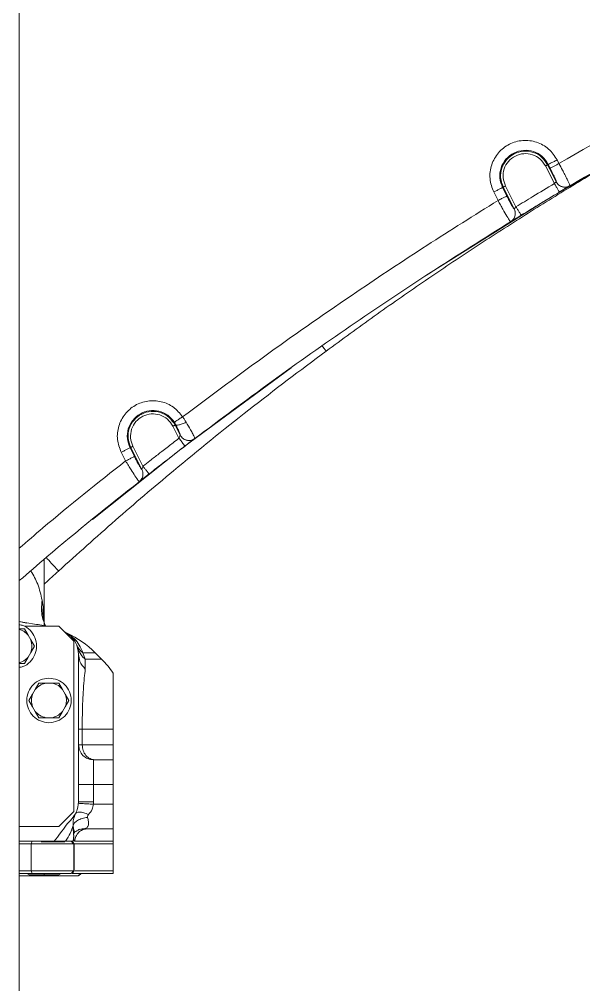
# Model space of a CAD drawing. Header units: millimetres. Extents: x 169 to 14583, y -399 to 10804.
# Drawn here: x 11912.7 to 12026.9, y 2570 to 2765.2 of the extents above; entities that cross this region are included whole.
import ezdxf

# ---------------------------------------------------------------- set-up
doc = ezdxf.new("R2010")
doc.units = ezdxf.units.MM
doc.header["$LTSCALE"] = 35

msp = doc.modelspace()

# ---------------------------------------------------------------- linework, layer by layer
at = {"color": 7, "linetype": 'Continuous', "lineweight": 18}
for p, q in [((11912.702, 2838.564), (11912.702, 2540.963)), ((12019.869, 2729.038), (12038.014, 2739.517)), ((12021.493, 2736.797), (12021.865, 2736.06)), ((12019.118, 2735.596), (12020.93, 2732.012)), ((12019.71, 2735.896), (12019.564, 2735.822)), ((12019.71, 2735.896), (12020.082, 2735.159)), ((12009.533, 2728.597), (12008.666, 2730.314)), ((12010.448, 2731.215), (12010.594, 2731.289)), ((12011.316, 2729.498), (12010.448, 2731.215)), ((12012.814, 2726.897), (12010.594, 2731.289)), ((12013.165, 2727.309), (12011.04, 2731.514)), ((12021.956, 2730.295), (12021.924, 2730.348)), ((12023.773, 2731.418), (12024.122, 2731.698)), ((12024.107, 2731.576), (12024.101, 2731.573)), ((11994.943, 2713.392), (12019.344, 2728.722)), ((12012.077, 2724.291), (12011.997, 2724.394)), ((12012.036, 2724.356), (12012.325, 2724.472)), ((12012.083, 2724.294), (12012.077, 2724.291)), ((11945.99, 2678.736), (11967.715, 2694.751)), ((11943.765, 2682.948), (11945.002, 2680.499)), ((11944.21, 2683.173), (11944.352, 2683.245)), ((11944.21, 2683.173), (11945.239, 2681.139)), ((11947.905, 2680.247), (11948.256, 2680.55)), ((11948.237, 2680.452), (11948.232, 2680.448)), ((11927.529, 2664.041), (11945.73, 2678.535)), ((11934.2, 2675.908), (11933.312, 2677.665)), ((11935.095, 2678.566), (11935.241, 2678.64)), ((11935.983, 2676.808), (11935.095, 2678.566)), ((11937.495, 2674.18), (11935.241, 2678.64)), ((11937.714, 2674.854), (11935.687, 2678.865)), ((11936.916, 2671.743), (11937.083, 2671.824)), ((11936.951, 2671.709), (11936.946, 2671.705)), ((11917.702, 2643.59), (11917.702, 2655.908)), ((11917.516, 2646.428), (11917.311, 2647.712)), ((11917.702, 2643.59), (11917.516, 2646.428)), ((11914.129, 2643.101), (11912.702, 2643.456)), ((11912.702, 2643.417), (11915.799, 2642.875)), ((11913.974, 2643.176), (11913.272, 2643.314)), ((11920.702, 2642.464), (11913.763, 2642.464)), ((11917.702, 2642.639), (11917.702, 2643.59)), ((11917.812, 2642.665), (11917.702, 2643.59)), ((11917.824, 2642.601), (11917.802, 2642.701)), ((11923.702, 2639.464), (11920.702, 2642.464)), ((11913.723, 2641.964), (11912.702, 2641.964)), ((11914.463, 2640.681), (11913.723, 2641.964)), ((11915.003, 2639.746), (11914.463, 2640.681)), ((11915.743, 2638.464), (11915.003, 2639.746)), ((11915.003, 2637.181), (11915.743, 2638.464)), ((11923.702, 2604.964), (11923.702, 2639.464)), ((11914.463, 2636.246), (11915.003, 2637.181)), ((11924.702, 2636.803), (11924.702, 2606.964)), ((11926.025, 2635.821), (11925.548, 2637.106)), ((11929.344, 2635.821), (11928.052, 2637.113)), ((11912.702, 2634.964), (11913.723, 2634.964)), ((11913.723, 2634.964), (11914.463, 2636.246)), ((11926.04, 2633.779), (11926.025, 2635.821)), ((11916.681, 2630.964), (11915.941, 2629.681)), ((11918.162, 2630.964), (11916.681, 2630.964)), ((11919.242, 2630.964), (11918.162, 2630.964)), ((11920.723, 2630.964), (11919.242, 2630.964)), ((11921.463, 2629.681), (11920.723, 2630.964)), ((11915.401, 2628.746), (11914.66, 2627.464)), ((11915.941, 2629.681), (11915.401, 2628.746)), ((11922.003, 2628.746), (11921.463, 2629.681)), ((11922.743, 2627.464), (11922.003, 2628.746)), ((11914.66, 2627.464), (11915.401, 2626.181)), ((11922.003, 2626.181), (11922.743, 2627.464)), ((11915.401, 2626.181), (11915.941, 2625.246)), ((11915.941, 2625.246), (11916.681, 2623.964)), ((11920.723, 2623.964), (11921.463, 2625.246)), ((11921.463, 2625.246), (11922.003, 2626.181)), ((11916.681, 2623.964), (11918.162, 2623.964)), ((11918.162, 2623.964), (11919.242, 2623.964)), ((11919.242, 2623.964), (11920.723, 2623.964)), ((11925.426, 2618.464), (11925.426, 2621.679)), ((11931.702, 2618.464), (11931.702, 2621.679)), ((11931.702, 2615.464), (11927.702, 2615.464)), ((11927.702, 2606.964), (11927.702, 2610.464)), ((11931.702, 2610.464), (11927.702, 2610.464)), ((11931.702, 2606.464), (11931.702, 2610.464)), ((11931.702, 2606.464), (11927.686, 2606.464)), ((11920.702, 2601.964), (11923.702, 2604.964)), ((11912.702, 2601.964), (11920.702, 2601.964)), ((11923.611, 2601.737), (11923.586, 2602.19)), ((11923.692, 2600.262), (11923.611, 2601.737)), ((11925.816, 2601.512), (11924.882, 2601.363)), ((11925.396, 2601.464), (11924.885, 2601.369)), ((11925.167, 2601.464), (11925.158, 2601.464)), ((11925.396, 2601.464), (11925.816, 2601.512)), ((11931.702, 2601.464), (11925.396, 2601.464)), ((11923.702, 2598.964), (11923.702, 2600.262)), ((11912.702, 2598.964), (11919.767, 2598.964)), ((11915.106, 2598.464), (11912.702, 2598.464)), ((11915.322, 2598.964), (11915.106, 2598.464)), ((11915.106, 2592.964), (11915.106, 2598.464)), ((11918.942, 2598.964), (11918.965, 2598.864)), ((11919.767, 2598.964), (11922.066, 2598.964)), ((11923.69, 2598.464), (11923.191, 2598.964)), ((11923.702, 2592.964), (11923.702, 2598.464)), ((11923.814, 2592.964), (11923.814, 2598.464)), ((11931.702, 2592.964), (11931.702, 2598.464)), ((11914.202, 2592.464), (11914.722, 2592.164)), ((11915.322, 2592.464), (11915.106, 2592.964)), ((11917.199, 2591.958), (11917.317, 2592.164)), ((11917.702, 2592.464), (11917.702, 2592.164)), ((11920.682, 2592.164), (11921.202, 2592.464)), ((11923.191, 2592.464), (11923.69, 2592.964)), ((11923.398, 2592.464), (11923.814, 2592.964)), ((11924.633, 2591.964), (11925.133, 2592.464)), ((11924.702, 2591.964), (11925.202, 2592.464))]:
    msp.add_line(p, q, dxfattribs=at)
at = {"color": 7, "linetype": 'Continuous', "lineweight": 18, "flags": 128}
for points in [[(12019.564, 2735.822), (12020.535, 2733.901), (12021.297, 2732.392)], [(12021.297, 2732.392), (12021.301, 2732.394), (12021.303, 2732.395)], [(12012.808, 2726.893), (12012.811, 2726.895), (12012.814, 2726.897)], [(11945.244, 2681.143), (11945.241, 2681.141), (11945.239, 2681.139)], [(11937.49, 2674.176), (11937.493, 2674.178), (11937.495, 2674.18)], [(11923.814, 2598.464), (11923.581, 2598.744), (11923.398, 2598.964)]]:
    msp.add_lwpolyline(points, dxfattribs=at)
at = {"color": 7, "linetype": 'Continuous', "lineweight": 18}
for centre, start, end in [((11913.918, 2622.964), 45, 64.88185), ((11915.202, 2621.679), 34.40138, 45)]:
    msp.add_arc(centre, 20, start, end, dxfattribs=at)
for points, knots in [([(12021.865, 2736.06), (12030.619, 2741.141), (12046.252, 2750.214), (12062.323, 2758.486), (12069.394, 2762.126)], [0, 0, 0, 0, 0.5599832, 1, 1, 1, 1]), ([(12008.666, 2730.314), (12008.338, 2731.202), (12007.683, 2732.978), (12008.086, 2735.863), (12009.486, 2738.36), (12011.753, 2740.136), (12014.528, 2740.908), (12017.368, 2740.554), (12019.93, 2739.169), (12020.972, 2737.588), (12021.493, 2736.797)], [0, 0, 0, 0, 0.12500731, 0.24999827, 0.37499406, 0.49999653, 0.62499794, 0.74999377, 0.87494424, 1, 1, 1, 1]), ([(12010.594, 2731.289), (12010.365, 2731.91), (12009.907, 2733.152), (12010.189, 2735.169), (12011.168, 2736.915), (12012.754, 2738.157), (12014.694, 2738.697), (12016.68, 2738.449), (12018.472, 2737.48), (12019.2, 2736.375), (12019.564, 2735.822)], [0, 0, 0, 0, 0.125, 0.25, 0.3750001, 0.5, 0.6249999, 0.75, 0.875, 1, 1, 1, 1]), ([(12032.881, 2736.538), (12029.75, 2734.676), (12023.49, 2730.954), (12013.853, 2724.948), (12004.103, 2718.652), (11994.288, 2712.059), (11984.465, 2705.224), (11977.987, 2700.494), (11974.742, 2698.124)], [0, 0, 0, 0, 0.1660237, 0.3319292, 0.4986152, 0.6657185, 0.8325503, 1, 1, 1, 1]), ([(12021.493, 2736.797), (12021.24, 2736.669), (12020.733, 2736.413), (12020.157, 2736.122), (12019.8, 2735.941), (12019.74, 2735.911), (12019.71, 2735.896)], [0, 0, 0, 0, 0.2796438, 0.5592878, 0.7796441, 1, 1, 1, 1]), ([(12020.082, 2735.159), (12020.127, 2735.182), (12020.216, 2735.227), (12020.694, 2735.468), (12021.268, 2735.758), (12021.666, 2735.96), (12021.865, 2736.06)], [0, 0, 0, 0, 0.2796438, 0.5592878, 0.7796441, 1, 1, 1, 1]), ([(12021.865, 2736.06), (12022.101, 2735.619), (12022.51, 2734.853), (12023.069, 2733.783), (12023.507, 2732.926), (12023.829, 2732.27), (12024.078, 2731.731), (12024.096, 2731.636), (12024.107, 2731.576)], [0, 0, 0, 0, 0.1908229, 0.3308003, 0.5002189, 0.647518, 0.7800614, 1, 1, 1, 1]), ([(12019.564, 2735.822), (12019.553, 2735.816), (12019.53, 2735.805), (12019.411, 2735.744), (12019.267, 2735.672), (12019.168, 2735.622), (12019.118, 2735.596)], [0, 0, 0, 0, 0.2796419, 0.5592874, 0.7796438, 1, 1, 1, 1]), ([(12020.082, 2735.159), (12020.279, 2734.764), (12020.672, 2733.973), (12021.081, 2733.07), (12021.303, 2732.517), (12021.303, 2732.436), (12021.303, 2732.395)], [0, 0, 0, 0, 0.2796158, 0.5593035, 0.7796913, 1, 1, 1, 1]), ([(12021.297, 2732.392), (12021.288, 2732.382), (12021.269, 2732.363), (12021.169, 2732.261), (12021.052, 2732.139), (12020.971, 2732.054), (12020.93, 2732.012)], [0, 0, 0, 0, 0.2726715, 0.5504831, 0.7738805, 1, 1, 1, 1]), ([(12024.101, 2731.573), (12023.928, 2731.489), (12023.567, 2731.314), (12022.941, 2731.266), (12022.283, 2731.417), (12021.678, 2731.795), (12021.42, 2732.199), (12021.297, 2732.392)], [0, 0, 0, 0, 0.1759271, 0.3665718, 0.5638802, 0.7912019, 1, 1, 1, 1]), ([(12021.303, 2732.395), (12021.404, 2732.231), (12021.614, 2731.89), (12022.117, 2731.512), (12022.753, 2731.285), (12023.466, 2731.278), (12023.899, 2731.48), (12024.107, 2731.576)], [0, 0, 0, 0, 0.1759275, 0.3665724, 0.5638807, 0.7912021, 1, 1, 1, 1]), ([(12020.93, 2732.012), (12019.477, 2731.14), (12016.882, 2729.583), (12014.301, 2728.004), (12013.165, 2727.309)], [0, 0, 0, 0, 0.5599998, 1, 1, 1, 1]), ([(12021.956, 2730.295), (12020.507, 2729.425), (12017.919, 2727.872), (12015.344, 2726.297), (12014.211, 2725.604)], [0, 0, 0, 0, 0.5599998, 1, 1, 1, 1]), ([(12021.924, 2730.348), (12021.914, 2730.366), (12021.885, 2730.414), (12021.67, 2730.773), (12021.334, 2731.336), (12021.065, 2731.786), (12020.93, 2732.012)], [0, 0, 0, 0, 0.1647242, 0.4431495, 0.7215747, 1, 1, 1, 1]), ([(12021.945, 2730.313), (12022.181, 2730.457), (12022.649, 2730.741), (12023.232, 2731.094), (12023.649, 2731.345), (12023.728, 2731.392), (12023.768, 2731.415)], [0, 0, 0, 0, 0.2541779, 0.50460681, 0.75261147, 1, 1, 1, 1]), ([(11945.743, 2684.836), (11951.53, 2689.16), (11963.103, 2697.806), (11979.63, 2709.285), (11995.099, 2719.563), (12004.721, 2725.585), (12009.533, 2728.597)], [0, 0, 0, 0, 0.280067, 0.5599744, 0.7799245, 1, 1, 1, 1]), ([(12009.533, 2728.597), (12009.786, 2728.725), (12010.293, 2728.981), (12010.869, 2729.272), (12011.227, 2729.452), (12011.286, 2729.483), (12011.316, 2729.498)], [0, 0, 0, 0, 0.27964384, 0.55928783, 0.77964414, 1, 1, 1, 1]), ([(12011.997, 2724.394), (12011.963, 2724.43), (12011.875, 2724.528), (12011.355, 2725.386), (12010.671, 2726.563), (12010.034, 2727.691), (12009.701, 2728.293), (12009.533, 2728.597)], [0, 0, 0, 0, 0.16200422, 0.43155418, 0.71033913, 0.85397834, 1, 1, 1, 1]), ([(12012.808, 2726.893), (12012.763, 2726.932), (12012.672, 2727.009), (12012.264, 2727.702), (12011.79, 2728.572), (12011.474, 2729.189), (12011.316, 2729.498)], [0, 0, 0, 0, 0.2795588, 0.5590611, 0.7794514, 1, 1, 1, 1]), ([(12012.077, 2724.291), (12012.29, 2724.46), (12012.73, 2724.81), (12013.024, 2725.565), (12013.045, 2726.296), (12012.885, 2726.699), (12012.808, 2726.893)], [0, 0, 0, 0, 0.2726157, 0.5637923, 0.7897744, 1, 1, 1, 1]), ([(12012.083, 2724.294), (12012.294, 2724.463), (12012.734, 2724.811), (12013.029, 2725.565), (12013.051, 2726.297), (12012.891, 2726.702), (12012.814, 2726.897)], [0, 0, 0, 0, 0.2713129, 0.5621582, 0.7886856, 1, 1, 1, 1]), ([(12013.165, 2727.309), (12013.115, 2727.251), (12013.017, 2727.137), (12012.903, 2727.003), (12012.832, 2726.918), (12012.82, 2726.904), (12012.814, 2726.897)], [0, 0, 0, 0, 0.2885999, 0.5712098, 0.7876552, 1, 1, 1, 1]), ([(12014.211, 2725.604), (12014.192, 2725.634), (12014.154, 2725.697), (12013.871, 2726.158), (12013.519, 2726.732), (12013.28, 2727.122), (12013.165, 2727.309)], [0, 0, 0, 0, 0.2702611, 0.5624291, 0.7897362, 1, 1, 1, 1]), ([(12014.211, 2725.604), (12013.941, 2725.439), (12013.4, 2725.107), (12012.711, 2724.682), (12012.214, 2724.376), (12012.126, 2724.322), (12012.083, 2724.294)], [0, 0, 0, 0, 0.2501633, 0.5004491, 0.7504759, 1, 1, 1, 1]), ([(11974.742, 2698.124), (11974.705, 2698.175), (11974.637, 2698.266), (11974.191, 2698.871), (11973.99, 2699.143)], [0, 0, 0, 0, 0.5503009, 1, 1, 1, 1]), ([(11974.742, 2698.124), (11969.512, 2694.196), (11959.053, 2686.339), (11944.905, 2674.853), (11932.088, 2663.962), (11924.456, 2657.078), (11920.64, 2653.636)], [0, 0, 0, 0, 0.2799983, 0.5599966, 0.7799983, 1, 1, 1, 1]), ([(11933.312, 2677.665), (11932.993, 2678.521), (11932.354, 2680.231), (11932.683, 2683.016), (11933.949, 2685.468), (11936.048, 2687.282), (11938.67, 2688.191), (11941.425, 2688.059), (11944.001, 2686.951), (11945.162, 2685.541), (11945.743, 2684.836)], [0, 0, 0, 0, 0.1250078, 0.2499983, 0.3749941, 0.4999966, 0.6249983, 0.749994, 0.8749421, 1, 1, 1, 1]), ([(11935.241, 2678.64), (11935.012, 2679.261), (11934.553, 2680.503), (11934.836, 2682.52), (11935.814, 2684.267), (11937.4, 2685.508), (11939.34, 2686.049), (11941.327, 2685.801), (11943.118, 2684.832), (11943.846, 2683.726), (11944.21, 2683.173)], [0, 0, 0, 0, 0.125, 0.25, 0.3750001, 0.5, 0.6249999, 0.75, 0.875, 1, 1, 1, 1]), ([(11944.07, 2683.744), (11944.128, 2683.652), (11944.232, 2683.485), (11944.315, 2683.319), (11944.352, 2683.245)], [0, 0, 0, 0, 0.5556287, 1, 1, 1, 1]), ([(11946.452, 2683.728), (11946.186, 2683.605), (11945.64, 2683.351), (11944.956, 2683.166), (11944.513, 2683.136), (11944.404, 2683.21), (11944.352, 2683.245)], [0, 0, 0, 0, 0.2781552, 0.5722046, 0.796134, 1, 1, 1, 1]), ([(11945.743, 2684.836), (11945.866, 2684.654), (11946.116, 2684.287), (11946.339, 2683.916), (11946.452, 2683.728)], [0, 0, 0, 0, 0.49359631, 1, 1, 1, 1]), ([(11946.452, 2683.728), (11946.758, 2683.204), (11947.278, 2682.315), (11947.846, 2681.287), (11948.203, 2680.61), (11948.226, 2680.503), (11948.237, 2680.452)], [0, 0, 0, 0, 0.2953853, 0.5019516, 0.7607924, 1, 1, 1, 1]), ([(11944.352, 2683.245), (11944.503, 2682.931), (11944.804, 2682.303), (11945.093, 2681.642), (11945.247, 2681.237), (11945.245, 2681.174), (11945.244, 2681.143)], [0, 0, 0, 0, 0.2804233, 0.5604125, 0.7803976, 1, 1, 1, 1]), ([(11945.002, 2680.499), (11944.603, 2680.194), (11943.891, 2679.648), (11943.18, 2679.1), (11942.868, 2678.86)], [0, 0, 0, 0, 0.56, 1, 1, 1, 1]), ([(11945.239, 2681.139), (11945.235, 2681.13), (11945.229, 2681.112), (11945.194, 2681.021), (11945.144, 2680.886), (11945.078, 2680.707), (11945.028, 2680.569), (11945.002, 2680.499)], [0, 0, 0, 0, 0.1603226, 0.3312606, 0.516886, 0.7527575, 1, 1, 1, 1]), ([(11945.002, 2680.499), (11945.111, 2680.357), (11945.339, 2680.06), (11945.665, 2679.634), (11945.961, 2679.247), (11946.176, 2678.966), (11946.204, 2678.929), (11946.218, 2678.911)], [0, 0, 0, 0, 0.1712641, 0.3580643, 0.5538308, 0.7837756, 1, 1, 1, 1]), ([(11948.232, 2680.448), (11948.059, 2680.339), (11947.697, 2680.112), (11947.032, 2680.003), (11946.314, 2680.122), (11945.649, 2680.505), (11945.371, 2680.934), (11945.239, 2681.139)], [0, 0, 0, 0, 0.1743403, 0.3655289, 0.5644758, 0.7928635, 1, 1, 1, 1]), ([(11945.244, 2681.143), (11945.352, 2680.97), (11945.578, 2680.606), (11946.13, 2680.217), (11946.827, 2680.009), (11947.592, 2680.062), (11948.029, 2680.326), (11948.237, 2680.452)], [0, 0, 0, 0, 0.174341, 0.3655298, 0.5644766, 0.7928639, 1, 1, 1, 1]), ([(11946.212, 2678.918), (11946.437, 2679.094), (11946.877, 2679.44), (11947.406, 2679.86), (11947.778, 2680.155), (11947.86, 2680.214), (11947.9, 2680.243)], [0, 0, 0, 0, 0.261279, 0.5129243, 0.757542, 1, 1, 1, 1]), ([(11946.218, 2678.911), (11944.857, 2677.866), (11942.426, 2675.998), (11940.011, 2674.11), (11938.948, 2673.28)], [0, 0, 0, 0, 0.5599998, 1, 1, 1, 1]), ([(11942.868, 2678.86), (11942.503, 2678.578), (11941.852, 2678.076), (11941.202, 2677.572), (11940.917, 2677.351)], [0, 0, 0, 0, 0.5600002, 1, 1, 1, 1]), ([(11912.702, 2658.246), (11914.288, 2659.622), (11921.294, 2665.701), (11928.571, 2671.456), (11934.2, 2675.908)], [0, 0, 0, 0, 0.2263559, 1, 1, 1, 1]), ([(11934.2, 2675.908), (11934.454, 2676.035), (11934.96, 2676.291), (11935.536, 2676.582), (11935.894, 2676.763), (11935.953, 2676.793), (11935.983, 2676.808)], [0, 0, 0, 0, 0.2796438, 0.5592878, 0.7796441, 1, 1, 1, 1]), ([(11936.946, 2671.705), (11936.892, 2671.755), (11936.782, 2671.858), (11936.153, 2672.786), (11935.438, 2673.91), (11934.772, 2674.974), (11934.396, 2675.588), (11934.2, 2675.908)], [0, 0, 0, 0, 0.246042, 0.4967615, 0.7251086, 0.856844, 1, 1, 1, 1]), ([(11937.49, 2674.176), (11937.445, 2674.213), (11937.355, 2674.288), (11936.94, 2674.994), (11936.461, 2675.875), (11936.142, 2676.497), (11935.983, 2676.808)], [0, 0, 0, 0, 0.2788104, 0.5579947, 0.7787076, 1, 1, 1, 1]), ([(11940.917, 2677.351), (11940.318, 2676.886), (11939.249, 2676.055), (11938.183, 2675.221), (11937.714, 2674.854)], [0, 0, 0, 0, 0.5600001, 1, 1, 1, 1]), ([(11936.946, 2671.705), (11937.128, 2671.885), (11937.5, 2672.252), (11937.72, 2672.965), (11937.71, 2673.633), (11937.561, 2673.999), (11937.49, 2674.176)], [0, 0, 0, 0, 0.2779955, 0.5684895, 0.7918251, 1, 1, 1, 1]), ([(11936.951, 2671.709), (11937.13, 2671.885), (11937.499, 2672.247), (11937.723, 2672.954), (11937.719, 2673.627), (11937.568, 2674), (11937.495, 2674.18)], [0, 0, 0, 0, 0.2726254, 0.5618228, 0.7873738, 1, 1, 1, 1]), ([(11937.714, 2674.854), (11937.684, 2674.761), (11937.625, 2674.581), (11937.554, 2674.365), (11937.507, 2674.219), (11937.499, 2674.193), (11937.495, 2674.18)], [0, 0, 0, 0, 0.31553709, 0.60831588, 0.81350996, 1, 1, 1, 1]), ([(11938.948, 2673.28), (11938.926, 2673.307), (11938.881, 2673.365), (11938.547, 2673.791), (11938.132, 2674.32), (11937.85, 2674.681), (11937.714, 2674.854)], [0, 0, 0, 0, 0.2702608, 0.5624288, 0.789736, 1, 1, 1, 1]), ([(11912.702, 2651.691), (11914.55, 2653.301), (11922.452, 2660.186), (11930.659, 2666.708), (11936.946, 2671.705)], [0, 0, 0, 0, 0.2338927, 1, 1, 1, 1]), ([(11937.057, 2671.798), (11937.066, 2671.805), (11937.085, 2671.82), (11937.215, 2671.922), (11937.408, 2672.076), (11937.661, 2672.278), (11937.954, 2672.513), (11938.374, 2672.852), (11938.708, 2673.125), (11938.929, 2673.305)], [0, 0, 0, 0, 0.12880669, 0.25768684, 0.38595228, 0.51300365, 0.63835664, 0.76164814, 1, 1, 1, 1]), ([(11920.64, 2653.636), (11920.581, 2653.7), (11920.458, 2653.835), (11919.537, 2654.842), (11918.696, 2655.762), (11918.243, 2656.259), (11918.184, 2656.322)], [0, 0, 0, 0, 0.32830131, 0.68321321, 0.95933455, 1, 1, 1, 1]), ([(11917.311, 2647.712), (11917.07, 2648.82), (11916.614, 2650.919), (11915.56, 2652.768), (11915.062, 2653.64)], [0, 0, 0, 0, 0.5279958, 1, 1, 1, 1]), ([(11920.64, 2653.636), (11919.743, 2652.816), (11918.761, 2651.918), (11917.787, 2651.013), (11917.702, 2650.933)], [0, 0, 0, 0, 0.9127107, 1, 1, 1, 1]), ([(11917.311, 2647.712), (11917.212, 2646.545), (11917.06, 2644.75), (11917.739, 2643.153), (11917.976, 2642.595)], [0, 0, 0, 0, 0.6507325, 1, 1, 1, 1]), ([(11917.908, 2642.624), (11917.787, 2643.003), (11917.396, 2644.223), (11917.467, 2645.528), (11917.516, 2646.428)], [0, 0, 0, 0, 0.3098334, 1, 1, 1, 1]), ([(11912.702, 2634.163), (11912.947, 2634.199), (11913.774, 2634.321), (11914.962, 2635.224), (11915.968, 2636.691), (11916.319, 2638.464), (11915.968, 2640.236), (11914.962, 2641.704), (11913.774, 2642.606), (11912.946, 2642.728), (11912.702, 2642.764)], [0, 0, 0, 0, 0.0614493, 0.2075534, 0.3537858, 0.5000106, 0.646243, 0.7924678, 0.9386545, 1, 1, 1, 1]), ([(11915.799, 2642.875), (11916.281, 2642.82), (11917.142, 2642.723), (11917.989, 2642.543), (11918.362, 2642.464)], [0, 0, 0, 0, 0.5599785, 1, 1, 1, 1]), ([(11912.702, 2641.79), (11913.018, 2641.7), (11913.709, 2641.501), (11914.198, 2640.97), (11914.463, 2640.681)], [0, 0, 0, 0, 0.4570375, 1, 1, 1, 1]), ([(11921.844, 2641.321), (11922.297, 2641.052), (11923.202, 2640.513), (11924.385, 2638.981), (11924.582, 2637.628), (11924.702, 2636.803)], [0, 0, 0, 0, 0.2807545, 0.56150859, 1, 1, 1, 1]), ([(11925.548, 2637.106), (11925.331, 2637.648), (11924.897, 2638.734), (11923.893, 2639.947), (11922.894, 2640.788), (11922.239, 2641.105), (11921.967, 2641.237)], [0, 0, 0, 0, 0.2674302, 0.5361914, 0.8069171, 1, 1, 1, 1]), ([(11915.003, 2639.746), (11915.132, 2639.265), (11915.363, 2638.405), (11915.113, 2637.556), (11915.003, 2637.181)], [0, 0, 0, 0, 0.5593217, 1, 1, 1, 1]), ([(11924.319, 2638.722), (11924.47, 2638.416), (11924.773, 2637.805), (11925.289, 2637.339), (11925.548, 2637.106)], [0, 0, 0, 0, 0.4999996, 1, 1, 1, 1]), ([(11924.536, 2638.08), (11924.714, 2637.597), (11925.031, 2636.735), (11925.721, 2636.101), (11926.025, 2635.821)], [0, 0, 0, 0, 0.56000005, 1, 1, 1, 1]), ([(11926.04, 2633.779), (11925.615, 2634.286), (11924.857, 2635.193), (11924.749, 2636.311), (11924.702, 2636.803)], [0, 0, 0, 0, 0.56000003, 1, 1, 1, 1]), ([(11925.548, 2637.106), (11926.153, 2637.106), (11927.363, 2637.106), (11928.076, 2637.106), (11927.981, 2637.106), (11927.955, 2637.106)], [0, 0, 0, 0, 0.4199493, 0.8398986, 1, 1, 1, 1]), ([(11914.463, 2636.246), (11914.116, 2635.884), (11913.612, 2635.356), (11912.919, 2635.172), (11912.702, 2635.114)], [0, 0, 0, 0, 0.6866696, 1, 1, 1, 1]), ([(11926.025, 2635.821), (11926.632, 2635.821), (11927.844, 2635.821), (11928.879, 2635.821), (11929.372, 2635.821), (11929.296, 2635.821), (11929.278, 2635.821)], [0, 0, 0, 0, 0.3007343, 0.6014686, 0.9022029, 1, 1, 1, 1]), ([(11925.426, 2621.679), (11925.432, 2622.679), (11925.445, 2624.693), (11925.538, 2627.44), (11925.674, 2629.935), (11925.848, 2632.109), (11925.976, 2633.219), (11926.04, 2633.779)], [0, 0, 0, 0, 0.1795648, 0.3617472, 0.5477355, 0.7716464, 1, 1, 1, 1]), ([(11931.702, 2621.679), (11931.702, 2622.251), (11931.701, 2623.115), (11931.702, 2624.219), (11931.702, 2625.445), (11931.701, 2626.641), (11931.702, 2627.753), (11931.702, 2628.603), (11931.702, 2629.427), (11931.702, 2630.233), (11931.702, 2630.964), (11931.702, 2631.719), (11931.701, 2632.389), (11931.702, 2632.886), (11931.702, 2632.949), (11931.702, 2632.981)], [0, 0, 0, 0, 0.0646622, 0.0978311, 0.1321406, 0.2190511, 0.2657081, 0.3150568, 0.3755769, 0.439249, 0.5138074, 0.5917059, 0.7154445, 0.8525249, 1, 1, 1, 1]), ([(11918.702, 2631.964), (11918.112, 2631.896), (11916.935, 2631.76), (11915.436, 2630.72), (11914.438, 2629.232), (11914.084, 2627.464), (11914.438, 2625.695), (11915.436, 2624.207), (11916.935, 2623.168), (11918.113, 2623.032), (11918.702, 2622.964)], [0, 0, 0, 0, 0.12512368, 0.2500141, 0.37501412, 0.50000773, 0.62500775, 0.75000135, 0.87496241, 1, 1, 1, 1]), ([(11915.941, 2629.681), (11916.293, 2630.034), (11916.922, 2630.663), (11917.783, 2630.872), (11918.162, 2630.964)], [0, 0, 0, 0, 0.55932174, 1, 1, 1, 1]), ([(11918.702, 2622.964), (11919.291, 2623.031), (11920.469, 2623.167), (11921.967, 2624.207), (11922.966, 2625.695), (11923.32, 2627.464), (11922.966, 2629.232), (11921.967, 2630.72), (11920.468, 2631.759), (11919.291, 2631.896), (11918.702, 2631.964)], [0, 0, 0, 0, 0.12512368, 0.2500141, 0.37501412, 0.50000773, 0.62500775, 0.75000135, 0.87496241, 1, 1, 1, 1]), ([(11919.242, 2630.964), (11919.723, 2630.835), (11920.583, 2630.605), (11921.194, 2629.964), (11921.463, 2629.681)], [0, 0, 0, 0, 0.5593217, 1, 1, 1, 1]), ([(11915.401, 2628.746), (11915.281, 2628.319), (11915.04, 2627.464), (11915.281, 2626.609), (11915.401, 2626.181)], [0, 0, 0, 0, 0.4996364, 1, 1, 1, 1]), ([(11922.003, 2628.746), (11922.132, 2628.265), (11922.363, 2627.405), (11922.113, 2626.556), (11922.003, 2626.181)], [0, 0, 0, 0, 0.5593217, 1, 1, 1, 1]), ([(11918.162, 2623.964), (11917.681, 2624.092), (11916.821, 2624.323), (11916.21, 2624.963), (11915.941, 2625.246)], [0, 0, 0, 0, 0.55932174, 1, 1, 1, 1]), ([(11921.463, 2625.246), (11921.111, 2624.894), (11920.482, 2624.264), (11919.621, 2624.055), (11919.242, 2623.964)], [0, 0, 0, 0, 0.5593217, 1, 1, 1, 1]), ([(11931.702, 2621.679), (11930.732, 2621.679), (11928.999, 2621.679), (11926.518, 2621.679), (11925.426, 2621.679)], [0, 0, 0, 0, 0.5599396, 1, 1, 1, 1]), ([(11931.702, 2615.464), (11931.702, 2615.534), (11931.703, 2615.653), (11931.701, 2616.411), (11931.704, 2617.164), (11931.7, 2617.847), (11931.701, 2618.203), (11931.702, 2618.38), (11931.702, 2618.464)], [0, 0, 0, 0, 0.4034929, 0.6823968, 0.8739462, 0.9418751, 0.9724987, 1, 1, 1, 1]), ([(11931.702, 2610.464), (11931.702, 2611.197), (11931.702, 2612.665), (11931.702, 2614.308), (11931.702, 2615.289), (11931.702, 2615.405), (11931.702, 2615.464)], [0, 0, 0, 0, 0.27961884, 0.5592376, 0.77961888, 1, 1, 1, 1]), ([(11924.702, 2606.964), (11924.621, 2606.242), (11924.476, 2604.953), (11923.668, 2603.947), (11923.312, 2603.504)], [0, 0, 0, 0, 0.5592784, 1, 1, 1, 1]), ([(11927.686, 2606.464), (11927.262, 2606.49), (11926.379, 2606.545), (11925.375, 2606.608), (11924.79, 2606.645), (11924.724, 2606.649), (11924.692, 2606.651)], [0, 0, 0, 0, 0.27026133, 0.56242939, 0.78973642, 1, 1, 1, 1]), ([(11926.714, 2604.369), (11926.985, 2604.71), (11927.469, 2605.319), (11927.62, 2606.115), (11927.686, 2606.464)], [0, 0, 0, 0, 0.5616365, 1, 1, 1, 1]), ([(11927.686, 2606.464), (11927.691, 2606.557), (11927.7, 2606.723), (11927.701, 2606.89), (11927.702, 2606.964)], [0, 0, 0, 0, 0.5599952, 1, 1, 1, 1]), ([(11931.702, 2601.464), (11931.702, 2601.558), (11931.702, 2601.746), (11931.702, 2603.086), (11931.702, 2604.734), (11931.702, 2605.887), (11931.702, 2606.464)], [0, 0, 0, 0, 0.2796188, 0.5592376, 0.7796189, 1, 1, 1, 1]), ([(11919.767, 2598.964), (11920.197, 2599.52), (11921.026, 2600.594), (11922.126, 2602.173), (11922.936, 2603.082), (11923.312, 2603.504)], [0, 0, 0, 0, 0.36632455, 0.70637086, 1, 1, 1, 1]), ([(11923.586, 2602.19), (11923.58, 2602.589), (11923.568, 2603.415), (11923.908, 2604.168), (11924.084, 2604.556)], [0, 0, 0, 0, 0.4837637, 1, 1, 1, 1]), ([(11926.528, 2603.792), (11926.16, 2603.738), (11925.391, 2603.624), (11924.46, 2603.202), (11923.824, 2602.699), (11923.664, 2602.357), (11923.586, 2602.19)], [0, 0, 0, 0, 0.2629759, 0.5501291, 0.7797543, 1, 1, 1, 1]), ([(11926.714, 2604.369), (11926.382, 2604.501), (11925.699, 2604.776), (11924.854, 2604.904), (11924.505, 2604.817), (11924.351, 2604.779)], [0, 0, 0, 0, 0.3451156, 0.7124627, 1, 1, 1, 1]), ([(11925.816, 2601.512), (11926.041, 2601.578), (11926.475, 2601.705), (11926.72, 2602.225), (11926.701, 2602.923), (11926.585, 2603.505), (11926.528, 2603.792)], [0, 0, 0, 0, 0.2699111, 0.5215905, 0.7634198, 1, 1, 1, 1]), ([(11926.528, 2603.792), (11926.521, 2603.841), (11926.509, 2603.937), (11926.541, 2604.087), (11926.607, 2604.235), (11926.677, 2604.323), (11926.714, 2604.369)], [0, 0, 0, 0, 0.2431577, 0.486011, 0.7362323, 1, 1, 1, 1]), ([(11922.066, 2598.964), (11922.402, 2599.506), (11923.096, 2600.628), (11923.419, 2601.658), (11923.586, 2602.19)], [0, 0, 0, 0, 0.4838132, 1, 1, 1, 1]), ([(11923.631, 2601.735), (11923.647, 2601.648), (11923.698, 2601.372), (11923.779, 2601.072), (11923.876, 2600.86), (11924.018, 2600.814), (11924.317, 2601.106), (11924.706, 2601.3), (11924.905, 2601.399)], [0, 0, 0, 0, 0.0734486, 0.2326813, 0.3748501, 0.5040193, 0.7460159, 1, 1, 1, 1]), ([(11931.702, 2598.964), (11931.702, 2599.114), (11931.702, 2599.456), (11931.702, 2600.045), (11931.702, 2600.696), (11931.703, 2601.042), (11931.701, 2601.266), (11931.702, 2601.417), (11931.702, 2601.447), (11931.702, 2601.464)], [0, 0, 0, 0, 0.063454, 0.1438573, 0.3459636, 0.6220183, 0.6415083, 0.7956834, 1, 1, 1, 1]), ([(11923.517, 2598.964), (11923.619, 2599.284), (11923.732, 2599.637), (11923.696, 2600.208), (11923.692, 2600.262)], [0, 0, 0, 0, 0.9061313, 1, 1, 1, 1]), ([(11923.959, 2600.773), (11923.903, 2600.74), (11923.78, 2600.669), (11923.716, 2600.533), (11923.681, 2600.459)], [0, 0, 0, 0, 0.4582707, 1, 1, 1, 1]), ([(11923.626, 2598.464), (11923.63, 2598.464), (11923.646, 2598.464), (11923.092, 2598.464), (11922.019, 2598.464), (11920.499, 2598.464), (11918.731, 2598.464), (11916.845, 2598.464), (11915.686, 2598.464), (11915.106, 2598.464)], [0, 0, 0, 0, 0.0536396, 0.2113664, 0.369093, 0.5268195, 0.6845463, 0.8422733, 1, 1, 1, 1]), ([(11918.965, 2598.864), (11918.66, 2598.864), (11918.051, 2598.864), (11917.407, 2598.864), (11917.081, 2598.864), (11917.12, 2598.864), (11917.131, 2598.864)], [0, 0, 0, 0, 0.2944924, 0.5879776, 0.8819362, 1, 1, 1, 1]), ([(11921.939, 2598.864), (11921.944, 2598.864), (11921.957, 2598.864), (11921.558, 2598.864), (11920.854, 2598.864), (11919.925, 2598.864), (11919.285, 2598.864), (11918.965, 2598.864)], [0, 0, 0, 0, 0.1301112, 0.3475896, 0.5650476, 0.7824016, 1, 1, 1, 1]), ([(11922.066, 2598.964), (11922.411, 2598.964), (11923.103, 2598.964), (11923.68, 2598.964), (11923.593, 2598.964), (11923.558, 2598.964)], [0, 0, 0, 0, 0.3725807, 0.7451607, 1, 1, 1, 1]), ([(11931.702, 2598.464), (11931.134, 2598.464), (11929.997, 2598.464), (11927.477, 2598.464), (11925.203, 2598.464), (11923.814, 2598.464)], [0, 0, 0, 0, 0.2800419, 0.5600837, 1, 1, 1, 1]), ([(11931.702, 2598.964), (11931.134, 2598.964), (11930, 2598.964), (11927.489, 2598.964), (11925.23, 2598.964), (11923.849, 2598.964)], [0, 0, 0, 0, 0.2801973, 0.5600733, 1, 1, 1, 1]), ([(11931.702, 2598.464), (11931.702, 2598.559), (11931.702, 2598.73), (11931.702, 2598.892), (11931.702, 2598.964)], [0, 0, 0, 0, 0.5611783, 1, 1, 1, 1]), ([(11912.702, 2592.964), (11912.787, 2592.964), (11913.628, 2592.964), (11914.406, 2592.964), (11915.106, 2592.964)], [0, 0, 0, 0, 0.100668, 1, 1, 1, 1]), ([(11912.702, 2592.464), (11912.823, 2592.464), (11913.739, 2592.464), (11914.587, 2592.464), (11915.322, 2592.464)], [0, 0, 0, 0, 0.1322323, 1, 1, 1, 1]), ([(11924.519, 2591.964), (11924.451, 2591.964), (11924.274, 2591.964), (11922.888, 2591.964), (11920.535, 2591.964), (11917.151, 2591.964), (11914.493, 2591.964), (11912.777, 2591.964), (11912.702, 2591.964)], [0, 0, 0, 0, 0.1340039, 0.3478595, 0.5621192, 0.7763749, 0.990241, 1, 1, 1, 1]), ([(11917.702, 2592.164), (11917.311, 2592.164), (11916.53, 2592.164), (11915.545, 2592.164), (11914.857, 2592.164), (11914.767, 2592.164), (11914.722, 2592.164)], [0, 0, 0, 0, 0.2503675, 0.5000309, 0.7500251, 1, 1, 1, 1]), ([(11915.106, 2592.964), (11915.686, 2592.964), (11916.845, 2592.964), (11918.731, 2592.964), (11920.499, 2592.964), (11922.019, 2592.964), (11923.092, 2592.964), (11923.646, 2592.964), (11923.63, 2592.964), (11923.626, 2592.964)], [0, 0, 0, 0, 0.1577267, 0.3154537, 0.4731805, 0.630907, 0.7886336, 0.9463604, 1, 1, 1, 1]), ([(11915.322, 2592.464), (11915.854, 2592.464), (11916.916, 2592.464), (11918.645, 2592.464), (11920.266, 2592.464), (11921.659, 2592.464), (11922.643, 2592.464), (11923.15, 2592.464), (11923.136, 2592.464), (11923.132, 2592.464)], [0, 0, 0, 0, 0.1577812, 0.3155625, 0.4733437, 0.6311247, 0.7889056, 0.9466868, 1, 1, 1, 1]), ([(11920.682, 2592.164), (11920.637, 2592.164), (11920.547, 2592.164), (11919.859, 2592.164), (11918.873, 2592.164), (11918.092, 2592.164), (11917.702, 2592.164)], [0, 0, 0, 0, 0.2500059, 0.4999924, 0.7498807, 1, 1, 1, 1]), ([(11923.398, 2592.464), (11924.366, 2592.464), (11926.301, 2592.464), (11929.224, 2592.464), (11930.762, 2592.464), (11931.702, 2592.464)], [0, 0, 0, 0, 0.2800494, 0.5600988, 1, 1, 1, 1]), ([(11931.702, 2592.964), (11930.656, 2592.964), (11928.605, 2592.964), (11925.503, 2592.964), (11923.982, 2592.964)], [0, 0, 0, 0, 0.50957647, 1, 1, 1, 1]), ([(11931.702, 2592.464), (11931.702, 2592.555), (11931.702, 2592.717), (11931.702, 2592.888), (11931.702, 2592.964)], [0, 0, 0, 0, 0.5588148, 1, 1, 1, 1])]:
    msp.add_open_spline(points, degree=3, knots=knots, dxfattribs=at)
for points in [[(12024.107, 2731.576), (12031.92, 2736.126), (12047.546, 2745.224), (12063.615, 2753.517), (12071.65, 2757.663)], [(12010.448, 2731.215), (12010.211, 2731.856), (12009.738, 2733.139), (12010.03, 2735.221), (12011.04, 2737.025), (12012.678, 2738.307), (12014.681, 2738.865), (12016.732, 2738.609), (12018.582, 2737.609), (12019.334, 2736.467), (12019.71, 2735.896)], [(12011.04, 2731.514), (12010.836, 2732.073), (12010.428, 2733.192), (12010.672, 2735.01), (12011.563, 2736.576), (12012.983, 2737.703), (12014.733, 2738.178), (12016.522, 2737.966), (12018.13, 2737.084), (12018.789, 2736.092), (12019.118, 2735.596)], [(12008.666, 2730.314), (12008.892, 2730.428), (12009.344, 2730.657), (12009.921, 2730.948), (12010.338, 2731.159), (12010.411, 2731.196), (12010.448, 2731.215)], [(12010.594, 2731.289), (12010.604, 2731.293), (12010.622, 2731.303), (12010.726, 2731.355), (12010.871, 2731.428), (12010.984, 2731.485), (12011.04, 2731.514)], [(11948.237, 2680.452), (11953.403, 2684.324), (11963.735, 2692.069), (11979.588, 2703.2), (11995.669, 2713.998), (12006.607, 2720.86), (12012.077, 2724.291)], [(11935.095, 2678.566), (11934.864, 2679.184), (11934.402, 2680.419), (11934.641, 2682.429), (11935.554, 2684.2), (11937.07, 2685.51), (11938.963, 2686.167), (11940.953, 2686.071), (11942.813, 2685.271), (11943.651, 2684.253), (11944.07, 2683.744)], [(11935.687, 2678.865), (11935.483, 2679.425), (11935.075, 2680.544), (11935.318, 2682.361), (11936.209, 2683.927), (11937.63, 2685.054), (11939.379, 2685.529), (11941.169, 2685.318), (11942.777, 2684.436), (11943.435, 2683.444), (11943.765, 2682.948)], [(11944.07, 2683.744), (11944.105, 2683.766), (11944.174, 2683.812), (11944.565, 2684.067), (11945.106, 2684.42), (11945.53, 2684.697), (11945.743, 2684.836)], [(11943.765, 2682.948), (11943.821, 2682.977), (11943.934, 2683.034), (11944.079, 2683.107), (11944.183, 2683.159), (11944.201, 2683.169), (11944.21, 2683.173)], [(11933.312, 2677.665), (11933.538, 2677.78), (11933.99, 2678.008), (11934.568, 2678.3), (11934.984, 2678.51), (11935.058, 2678.548), (11935.095, 2678.566)], [(11935.241, 2678.64), (11935.25, 2678.645), (11935.269, 2678.654), (11935.373, 2678.707), (11935.517, 2678.78), (11935.63, 2678.837), (11935.687, 2678.865)], [(11925.426, 2621.679), (11925.217, 2621.679), (11924.798, 2621.679), (11924.734, 2621.679), (11924.702, 2621.679)], [(11927.702, 2615.464), (11927.309, 2615.509), (11926.523, 2615.599), (11925.531, 2616.293), (11924.837, 2617.284), (11924.747, 2618.07), (11924.702, 2618.464)], [(11925.426, 2618.464), (11925.217, 2618.464), (11924.798, 2618.464), (11924.734, 2618.464), (11924.702, 2618.464)], [(11927.992, 2615.464), (11927.655, 2615.509), (11926.983, 2615.599), (11926.135, 2616.293), (11925.542, 2617.284), (11925.465, 2618.07), (11925.426, 2618.464)], [(11931.702, 2618.464), (11930.843, 2618.464), (11929.127, 2618.464), (11926.66, 2618.464), (11925.426, 2618.464)], [(11927.702, 2610.464), (11927.702, 2611.119), (11927.702, 2612.429), (11927.702, 2614.082), (11927.702, 2615.238), (11927.702, 2615.388), (11927.702, 2615.464)], [(11927.702, 2610.464), (11927.309, 2610.464), (11926.523, 2610.464), (11925.531, 2610.464), (11924.837, 2610.464), (11924.747, 2610.464), (11924.702, 2610.464)], [(11927.702, 2606.964), (11927.309, 2606.964), (11926.523, 2606.964), (11925.531, 2606.964), (11924.837, 2606.964), (11924.747, 2606.964), (11924.702, 2606.964)], [(11923.849, 2598.964), (11923.927, 2599.304), (11924.083, 2599.984), (11924.668, 2600.797), (11925.432, 2601.356), (11926.016, 2601.428), (11926.308, 2601.464)]]:
    msp.add_open_spline(points, degree=3, dxfattribs=at)

doc.saveas('drawing.dxf')
